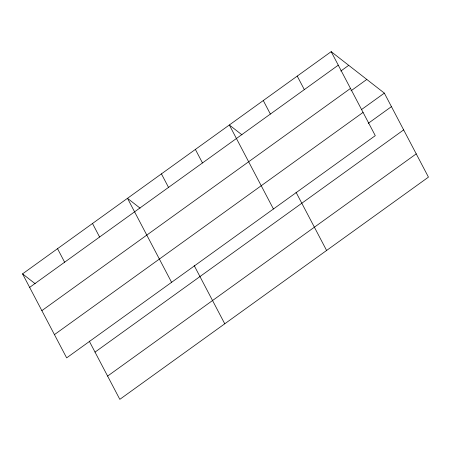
<?xml version="1.0" encoding="UTF-8"?>
<svg xmlns="http://www.w3.org/2000/svg" width="451" height="451" viewBox="0 0 451 451"><rect width="100%" height="100%" fill="white"/><g stroke="black" fill="none" stroke-linecap="round" stroke-linejoin="round"><path stroke-width="0.68" d="M331.181 51.656L375.283 135.661L66.652 357.874L22.55 273.87L331.181 51.656L384.348 93.126L428.45 177.13L119.819 399.344L89.242 341.097M29.648 287.388L338.278 65.175M340.804 71.044L348.724 65.339M41.858 310.649L350.489 88.435M350.957 90.848L366.798 79.438M361.713 109.418L384.348 93.126M54.441 334.614L363.072 112.4M368.242 123.343L391.44 106.639M95.026 352.113L403.656 129.905M107.609 376.083L416.239 153.87M241.945 134.821L229.333 124.989L273.436 208.993M140.092 208.153L127.486 198.316L171.589 282.326M22.55 273.87L35.161 283.707M297.232 76.101L304.329 89.619M263.283 100.545L270.38 114.064M296.019 192.216L326.603 250.463M195.384 149.428L202.482 162.946M161.435 173.872L168.527 187.39M194.172 265.543L224.756 323.79M92.506 223.499L99.603 237.017M57.531 248.687L64.623 262.2"/></g></svg>
